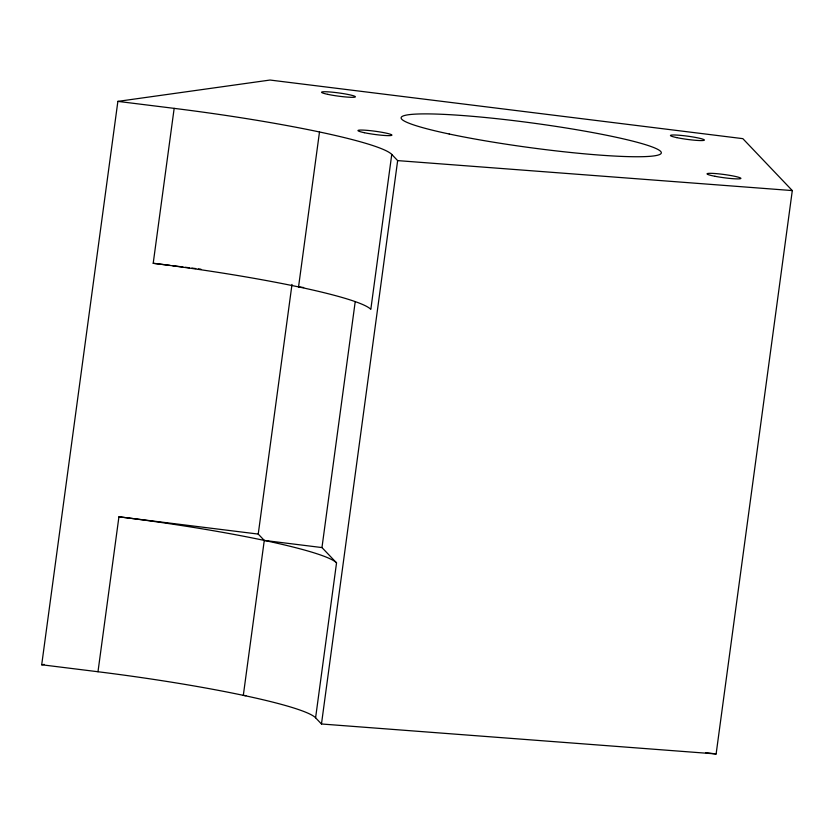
<?xml version="1.0" encoding="UTF-8"?>
<svg xmlns="http://www.w3.org/2000/svg" width="834" height="834" viewBox="0 0 834 834"><rect width="100%" height="100%" fill="white"/><g stroke="black" fill="none" stroke-linecap="round" stroke-linejoin="round"><path stroke-width="1.25" d="M41.7 664.761L117.875 101.383L270.039 80.043L742.844 138.653L792.3 190.579L716.125 753.957L321.476 723.985L315.596 717.803A199.868 18.807 7.7 0 0 97.985 671.745L41.7 664.761L44.275 664.406M97.985 671.745L118.928 516.809L258.238 534.083L264.274 540.422L321.966 547.573L336.54 562.867L315.596 717.803M174.16 108.368A199.868 18.807 7.7 0 1 391.761 154.426L370.817 309.351A199.868 18.807 7.7 0 0 153.206 263.294L174.16 108.368L117.875 101.383M258.238 534.083L291.994 284.425M264.274 540.422L243.32 695.347L245.905 695.671M319.495 131.97L298.551 286.896L303.68 287.532M321.966 547.573L355.201 301.772M321.476 723.985L397.651 160.608L391.761 154.426M397.651 160.608L792.3 190.579M153.206 263.294L169.98 265.368M172.555 265.692L182.875 266.974M185.461 267.287L189.328 267.766M191.903 268.089L195.771 268.569M198.356 268.892L200.931 269.205M705.793 752.675L716.125 753.957M118.928 516.809A199.868 18.807 7.7 0 1 336.54 562.867M449.203 134.013A131.334 12.364 7.7 0 0 659.725 154.488A131.334 12.364 7.7 0 0 484.585 117.427A131.334 12.364 7.7 0 0 449.203 134.013M676.718 137.61A17.128 1.616 7.7 0 0 704.177 140.279A17.128 1.616 7.7 0 0 681.336 135.442A17.128 1.616 7.7 0 0 676.718 137.61M714.978 176.287A17.128 1.616 7.7 0 0 740.884 178.424A17.128 1.616 7.7 0 0 715.874 173.597A17.128 1.616 7.7 0 0 714.978 176.287M364.239 132.679A17.128 1.616 7.7 0 0 391.699 135.348A17.128 1.616 7.7 0 0 368.857 130.511A17.128 1.616 7.7 0 0 364.239 132.679M327.741 94.346A17.128 1.616 7.7 0 0 355.201 97.015A17.128 1.616 7.7 0 0 332.359 92.188A17.128 1.616 7.7 0 0 327.741 94.346"/></g></svg>
